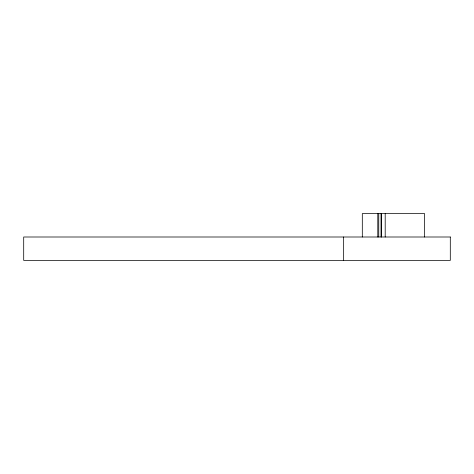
<?xml version="1.0" encoding="UTF-8"?>
<svg xmlns="http://www.w3.org/2000/svg" width="474" height="474" viewBox="0 0 474 474"><rect width="100%" height="100%" fill="white"/><g stroke="black" fill="none" stroke-linecap="round" stroke-linejoin="round"><path stroke-width="0.71" d="M424.597 237L424.597 213.596L362.308 213.596L362.308 237M385.196 213.596L385.196 237M381.309 213.596L381.309 237M381.066 213.596L381.066 237M378.762 213.596L378.762 237M377.79 213.596L377.79 237M343.65 237L343.65 260.404M450.3 237L23.7 237L23.7 260.404L450.3 260.404L450.3 237"/></g></svg>
